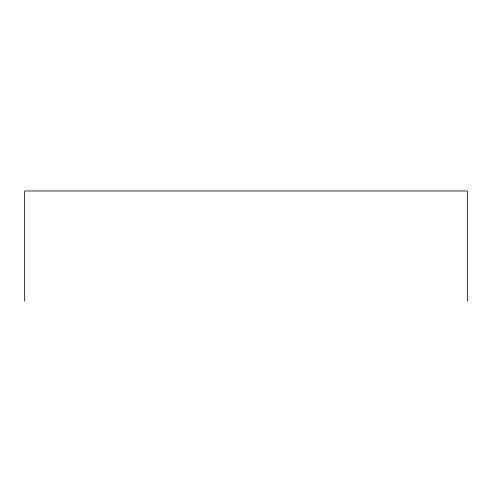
<?xml version="1.0" encoding="UTF-8"?>
<svg xmlns="http://www.w3.org/2000/svg" width="492" height="492" viewBox="0 0 492 492"><rect width="100%" height="100%" fill="white"/><g stroke="black" fill="none" stroke-linecap="round" stroke-linejoin="round"><path stroke-width="0.74" d="M467.4 301.036L467.4 190.964L24.6 190.964L24.6 301.036"/></g></svg>
